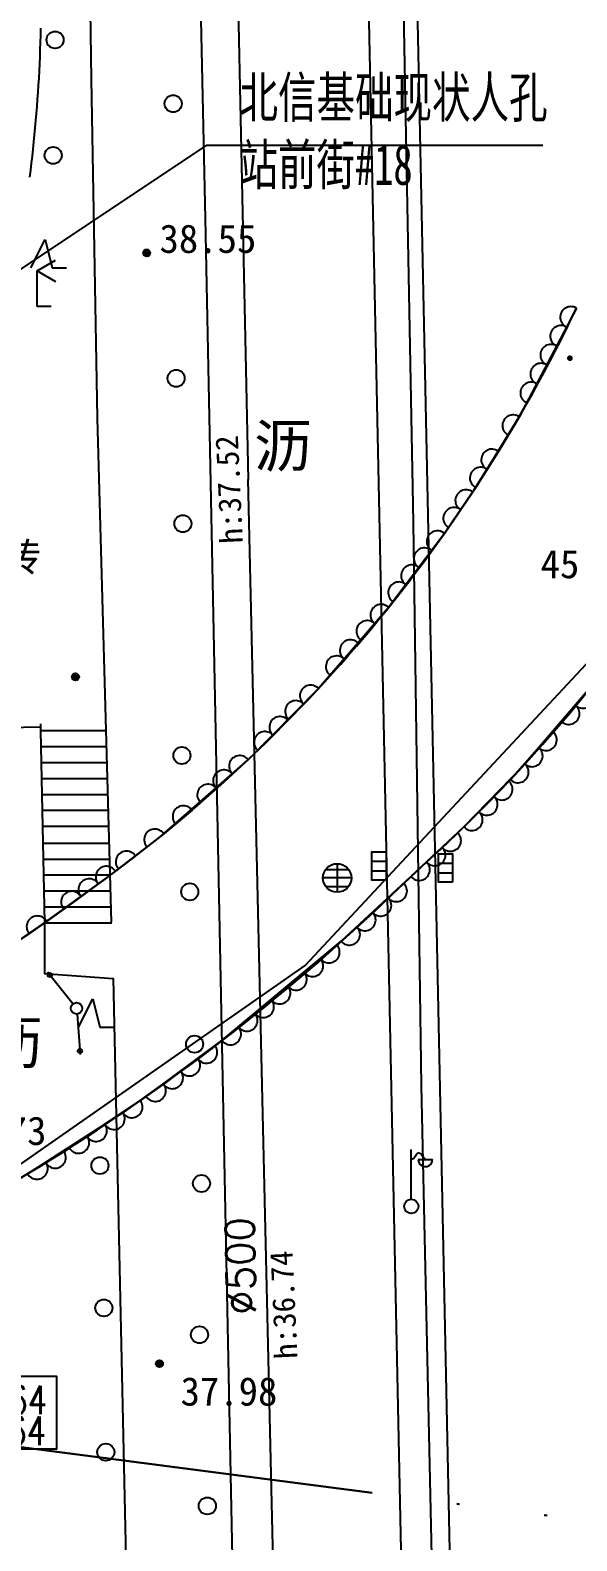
# Model space of a CAD drawing. Extents: x 501830 to 502977, y 299930 to 300245.
# Drawn here: x 502612.9 to 502632.1, y 300086.7 to 300139.8 of the extents above; entities that cross this region are included whole.
import ezdxf
from ezdxf.enums import TextEntityAlignment as Align
from ezdxf.lldxf.tags import DXFTag

# ---------------------------------------------------------------- set-up
doc = ezdxf.new("R2010")
doc.units = 0
doc.linetypes.add('ACAD_ISO05W100', pattern=[33, 24, -3, 0, -3, 0, -3])
for name, color, linetype in [('BJ02', 7, 'Continuous'), ('BJ03', 7, 'Continuous'), ('BJ04', 7, 'Continuous'), ('BJ05', 7, 'Continuous'), ('BJ08', 7, 'Continuous'), ('BJ09', 7, 'Continuous'), ('新建北信', 13, 'Continuous'), ('燃气注记', 6, 'Continuous'), ('燃气管线', 6, 'Continuous'), ('燃气高程表', 6, 'Continuous'), ('电信注记', 3, 'Continuous'), ('电力管线', 1, 'Continuous')]:
    doc.layers.add(name, color=color, linetype=linetype)
doc.layers.add('道路红线', color=11, linetype='Continuous', lineweight=30)
doc.styles.add('HZ', font='simplex.shx', dxfattribs={"bigfont": 'hztxt'})
doc.styles.add('HZTXT', font='romans', dxfattribs={"width": 0.7, "height": 4, "bigfont": 'HZTXT'})
doc.styles.get("Standard").update_dxf_attribs({"font": 'SIMFANG.TTF'})
doc.linetypes.add('248', pattern='A,0.3,-0.05,0.05,[130,bjxx.shx,S=0.05,R=0,X=0,Y=0],0.05,-0.05', length=0.5)
doc.linetypes.add('45003', pattern='A,1e-05,[136,bjxx.shx,S=0.075,R=0,X=-1e-05,Y=0],0.15', length=0.15001)
doc.linetypes.add('85003', pattern='A,1e-05,[136,bjxx.shx,S=0.075,R=0,X=-1e-05,Y=0],0.15', length=0.15001)
tags = doc.linetypes.add('DL', pattern='A,15,-4.925,[130,ltypeshp.shx,S=0.5,R=330,X=-0.15,Y=0.433],0,[130,ltypeshp.shx,S=0.4,R=90,X=0,Y=0],-0.15,[130,ltypeshp.shx,S=0.5,R=150,X=0,Y=-0.433],-4.925,15', length=40).pattern_tags.tags
tags[32:33] = [DXFTag(74, 4), DXFTag(75, 0), DXFTag(340, '0'), DXFTag(46, 1.0), DXFTag(50, 0.0), DXFTag(44, 0.0), DXFTag(45, 0.0)]
tags[30:31] = [DXFTag(74, 4), DXFTag(75, 0), DXFTag(340, '0'), DXFTag(46, 1.0), DXFTag(50, 0.0), DXFTag(44, 0.0), DXFTag(45, 0.0)]
tags[4:5] = [DXFTag(74, 4), DXFTag(75, 0), DXFTag(340, '0'), DXFTag(46, 1.0), DXFTag(50, 0.0), DXFTag(44, 0.0), DXFTag(45, 0.0)]
doc.linetypes.add('TRQZ', pattern='A,15,[130,ltypeshp.shx,S=0.6,R=0,X=0,Y=0],-2.5,[133,ltypeshp.shx,S=0.05,R=0,X=0,Y=0],-2.5,[130,ltypeshp.shx,S=0.6,R=0,X=0,Y=0],15', length=35)

# ---------------------------------------------------------------- blocks, each defined once
blk = doc.blocks.new('831')
for radius in [0.25, 0.15, 0.05]:
    blk.add_circle((0, 0), radius)
blk = doc.blocks.new('5443')
for p, q in [((1, 0), (-1, 0)), ((-0.8, 0.6), (0.8, 0.6)), ((0, 0.99), (0, -0.99)), ((-0.8, -0.6), (0.8, -0.6))]:
    blk.add_line(p, q)
blk.add_circle((0, 0), 1)
blk = doc.blocks.new('5444')
for p, q in [((-0.34, 0.5), (-0.34, -0.5)), ((0.34, 0.5), (0.34, -0.5))]:
    blk.add_line(p, q)
blk.add_lwpolyline([(-1, -0.5), (-1, 0.5), (1, 0.5), (1, -0.5)], close=True)
blk = doc.blocks.new('9373')
for p, q in [((-1.5, 0), (-0.5, 2)), ((-0.5, 2), (0, 0)), ((0, 0), (1, 0))]:
    blk.add_line(p, q)
blk = doc.blocks.new('9371')
blk.add_circle((0, 0), 0.6)
blk = doc.blocks.new('35211')
for p, q in [((0, 0.5), (0, 4)), ((0, 3.29), (0.19, 3.39)), ((0.19, 3.39), (0.39, 3.69)), ((0.39, 3.69), (0.49, 3.79)), ((0.49, 3.79), (0.69, 3.69)), ((0.49, 3.29), (1.49, 3.29)), ((0.69, 3.69), (0.89, 3.39)), ((0.89, 3.39), (0.99, 3.29))]:
    blk.add_line(p, q)
blk.add_circle((0, 0), 0.5)
blk.add_arc((0.99, 3.29), 0.5, 179, 0)
blk = doc.blocks.new('GC200')
at = {"linetype": 'Continuous', "const_width": 0.2, "flags": 128}
blk.add_lwpolyline([(-0.1, 0, 1), (0.1, 0, 1)], format="xyb", close=True, dxfattribs=at)
blk = doc.blocks.new('4563')
for p, q in [((0, 2.5), (1.3, 3.25)), ((0, 0), (0, 2.5)), ((0, 2.5), (1.3, 1.75)), ((1, 0), (0, 0))]:
    blk.add_line(p, q)

msp = doc.modelspace()

# ---------------------------------------------------------------- linework, layer by layer
at = {"layer": 'BJ02', "linetype": '248', "ltscale": 5, "flags": 128}
msp.add_lwpolyline([(502613.253, 300115.302), (502606.026, 300115.166), (502601.605, 300108.744), (502599.38, 300106.892), (502593.276, 300102.756), (502589.035, 300100.566), (502589.816, 300097.647)], dxfattribs=at)
at = {"layer": 'BJ04', "linetype": '45003', "ltscale": 5, "flags": 128}
for points in [[(502614.131, 300183.759), (502614.31, 300172.702), (502614.672, 300162.076), (502614.865, 300150.079), (502615.031, 300138.047), (502615.242, 300126.149), (502615.551, 300115.179)], [(502625.189, 300171.598), (502625.978, 300142.288), (502626.355, 300122.48), (502626.629, 300102.707), (502627.118, 300080.888), (502627.667, 300058.6), (502628.164, 300037.051), (502628.413, 300027.738)], [(502613.39, 300108.436), (502613.39, 300106.657), (502615.809, 300106.482), (502617.129, 300046.009), (502617.245, 300042.32), (502617.3, 300038.32)]]:
    msp.add_lwpolyline(points, dxfattribs=at)
at = {"layer": 'BJ04', "linetype": 'Continuous', "flags": 128}
for points in [[(502617.923, 300183.726), (502618.182, 300172.354), (502619.043, 300133.154), (502621.176, 300027.563)], [(502627.247, 300027.703), (502626.27, 300070.213), (502623.897, 300183.674)], [(502625.587, 300183.66), (502628.859, 300027.738)], [(502612.879, 300134.603), (502612.911, 300134.851), (502612.941, 300135.099), (502612.97, 300135.347), (502612.998, 300135.595), (502613.024, 300135.844), (502613.049, 300136.093), (502613.073, 300136.342), (502613.095, 300136.591), (502613.117, 300136.84), (502613.136, 300137.089), (502613.155, 300137.338), (502613.172, 300137.588), (502613.188, 300137.837), (502613.203, 300138.087), (502613.216, 300138.336), (502613.228, 300138.586), (502613.238, 300138.836), (502613.248, 300139.086), (502613.256, 300139.336), (502613.263, 300139.586), (502613.268, 300139.835)], [(502631.56, 300115.504), (502632.91, 300117.078)], [(502613.253, 300115.424), (502613.253, 300115.179), (502613.39, 300108.436)], [(502613.253, 300115.179), (502615.551, 300115.179)], [(502615.551, 300115.179), (502615.734, 300108.451)], [(502629.77, 300113.459), (502631.56, 300115.504)], [(502613.253, 300114.62), (502615.585, 300114.62)], [(502613.287, 300114.061), (502615.585, 300114.061)], [(502620.551, 300114.16), (502618.58, 300112.389)], [(502613.287, 300113.502), (502615.619, 300113.502)], [(502613.287, 300112.943), (502615.619, 300112.943)], [(502628.137, 300111.799), (502629.77, 300113.459)], [(502613.321, 300112.384), (502615.654, 300112.384)], [(502618.58, 300112.389), (502617.586, 300111.56)], [(502613.321, 300111.825), (502615.654, 300111.825)], [(502617.586, 300111.56), (502616.589, 300110.785)], [(502626.272, 300110.059), (502628.137, 300111.799)], [(502613.321, 300111.231), (502615.688, 300111.231)], [(502613.356, 300110.673), (502615.688, 300110.673)], [(502616.589, 300110.785), (502615.889, 300110.243)], [(502613.356, 300110.114), (502615.722, 300110.114)], [(502615.889, 300110.243), (502613.466, 300108.49)], [(502623.818, 300107.787), (502626.272, 300110.059)], [(502613.356, 300109.555), (502615.722, 300109.555)], [(502613.39, 300108.995), (502615.757, 300108.996)], [(502613.466, 300108.49), (502611.764, 300107.323)], [(502613.39, 300108.436), (502615.757, 300108.437)], [(502619.626, 300104.307), (502623.818, 300107.787)], [(502616.971, 300102.336), (502619.626, 300104.307)], [(502614.267, 300100.531), (502616.971, 300102.336)], [(502612.16, 300099.238), (502614.267, 300100.531)]]:
    msp.add_lwpolyline(points, dxfattribs=at)
at = {"layer": 'BJ04', "linetype": '85003', "ltscale": 5, "elevation": 42.037, "flags": 128}
msp.add_lwpolyline([(502528.769, 300100.703), (502533.246, 300100.136), (502537.723, 300099.569), (502542.956, 300098.877), (502548.189, 300098.184), (502553.854, 300097.435), (502559.518, 300096.685), (502563.48, 300096.084), (502567.151, 300095.7), (502570.611, 300095.526), (502575.13, 300095.564), (502578.543, 300095.762), (502583.001, 300096.303), (502587.975, 300097.211), (502589.816, 300097.647), (502592.553, 300098.392), (502596.068, 300099.524), (502600.297, 300101.161), (502603.303, 300102.518), (502606.166, 300103.972), (502608.78, 300105.521), (502611.394, 300107.07), (502613.39, 300108.436), (502615.722, 300110.114), (502617.456, 300111.455), (502620.551, 300114.16), (502623.025, 300116.655), (502625.488, 300119.503), (502627.452, 300122.101), (502628.597, 300123.784), (502630.083, 300126.196), (502631.064, 300127.965), (502632.093, 300130.009)], dxfattribs=at)
at = {"layer": 'BJ04', "linetype": 'Continuous', "elevation": 42.037, "flags": 128}
for points in [[(502632.093, 300130.009), (502630.083, 300126.196)], [(502630.083, 300126.196), (502629.34, 300124.99)], [(502629.34, 300124.99), (502628.44, 300123.553)], [(502628.44, 300123.553), (502627.452, 300122.101)], [(502627.452, 300122.101), (502625.488, 300119.503)], [(502625.488, 300119.503), (502624.416, 300118.263)], [(502624.416, 300118.263), (502623.025, 300116.655)], [(502623.025, 300116.655), (502621.961, 300115.542)], [(502621.961, 300115.542), (502620.551, 300114.16)]]:
    msp.add_lwpolyline(points, dxfattribs=at)
at = {"layer": 'BJ04', "linetype": '85003', "ltscale": 5, "flags": 128}
msp.add_lwpolyline([(502640.036, 300128.628), (502639.269, 300127.035), (502638.137, 300124.891), (502636.941, 300122.838), (502635.111, 300120.035), (502632.91, 300117.078), (502630.209, 300113.93), (502628.137, 300111.799), (502625.608, 300109.416), (502623.003, 300107.045), (502619.153, 300103.924), (502616.191, 300101.797), (502612.845, 300099.648), (502610.201, 300098.122), (502607.242, 300096.582), (502604.615, 300095.353), (502602.017, 300094.258), (502599.293, 300093.235), (502596.624, 300092.35), (502593.068, 300091.329), (502589.117, 300090.4), (502585.906, 300089.798), (502583.146, 300089.389), (502580.184, 300089.058), (502576.728, 300088.813), (502572.804, 300088.717), (502567.873, 300088.869), (502563.753, 300089.231), (502559.209, 300089.759), (502553.492, 300090.422), (502548.201, 300091.035), (502541.771, 300091.781), (502538.237, 300092.191), (502534.696, 300092.601), (502530.246, 300093.117), (502526.562, 300093.544), (502523.402, 300093.911), (502520.361, 300094.263), (502517.644, 300094.579), (502517.644, 300094.579)], dxfattribs=at)
at = {"layer": 'BJ04', "linetype": 'Continuous'}
for centre, radius, start, end in [((502583.899, 300152.978, 42.037), 53.387, 305.8158, 334.5169), ((502631.896, 300129.688), 0.376, 58.5083, 245.8987), ((502631.547, 300129.025), 0.376, 58.5083, 245.8987), ((502588.42, 300152.502, 44.394), 56.87, 311.7284, 335.1782), ((502631.197, 300128.361), 0.376, 58.5083, 245.8987), ((502630.847, 300127.698), 0.376, 58.5083, 245.8987), ((502630.497, 300127.034), 0.376, 58.5083, 245.8987), ((502629.866, 300125.889), 0.376, 54.6748, 242.0653), ((502629.121, 300124.685), 0.376, 54.2438, 241.6342), ((502628.722, 300124.05), 0.376, 54.2438, 241.6342), ((502628.209, 300123.257), 0.376, 52.0621, 239.4526), ((502627.787, 300122.637), 0.376, 52.0621, 239.4526), ((502627.206, 300121.817), 0.376, 49.2219, 236.6123), ((502626.754, 300121.218), 0.376, 49.2219, 236.6123), ((502626.302, 300120.62), 0.376, 49.2219, 236.6123), ((502625.85, 300120.022), 0.376, 49.2219, 236.6123), ((502625.225, 300119.236), 0.376, 45.4532, 232.8436), ((502624.734, 300118.668), 0.376, 45.4532, 232.8436), ((502624.152, 300117.995), 0.376, 45.4532, 232.8436), ((502623.661, 300117.428), 0.376, 45.4532, 232.8436), ((502622.749, 300116.401), 0.376, 42.6057, 229.9962), ((502622.23, 300115.858), 0.376, 42.6057, 229.9962), ((502632.31, 300116.342), 0.376, 225.6874, 53.0778), ((502621.676, 300115.297), 0.376, 40.7202, 228.1107), ((502631.822, 300115.773), 0.376, 225.6874, 53.0778), ((502621.141, 300114.772), 0.376, 40.7202, 228.1107), ((502631.023, 300114.854), 0.376, 225.1152, 52.5056), ((502630.529, 300114.289), 0.376, 225.1152, 52.5056), ((502620.256, 300113.928), 0.376, 38.2388, 225.6293), ((502630.035, 300113.725), 0.376, 225.1152, 52.5056), ((502619.698, 300113.427), 0.376, 38.2388, 225.6293), ((502619.14, 300112.925), 0.376, 38.2388, 225.6293), ((502629.469, 300113.119), 0.376, 221.7757, 49.1661), ((502618.276, 300112.168), 0.376, 36.1219, 223.5123), ((502628.943, 300112.584), 0.376, 221.7757, 49.1661), ((502628.418, 300112.049), 0.376, 221.7757, 49.1661), ((502617.275, 300111.349), 0.376, 34.2009, 221.5914), ((502627.66, 300111.321), 0.376, 219.318, 46.7085), ((502616.277, 300110.574), 0.376, 34.0277, 221.4181), ((502627.112, 300110.809), 0.376, 219.318, 46.7085), ((502615.571, 300110.043), 0.376, 32.182, 219.5724), ((502626.563, 300110.297), 0.376, 219.318, 46.7085), ((502574.696, 300162.713, 44.394), 73.706, 290.09022, 314.40784), ((502614.963, 300109.603), 0.376, 32.182, 219.5724), ((502625.761, 300109.552), 0.376, 219.1022, 46.4927), ((502572.457, 300166.815, 42.037), 71.314, 259.54678, 306.76492), ((502614.356, 300109.164), 0.376, 32.182, 219.5724), ((502625.21, 300109.043), 0.376, 219.1022, 46.4927), ((502624.66, 300108.533), 0.376, 219.1022, 46.4927), ((502613.143, 300108.298), 0.376, 30.7544, 218.1448), ((502624.11, 300108.024), 0.376, 219.1022, 46.4927), ((502623.393, 300107.402), 0.376, 215.995, 43.3854), ((502622.815, 300106.923), 0.376, 215.995, 43.3854), ((502622.238, 300106.444), 0.376, 215.995, 43.3854), ((502621.661, 300105.965), 0.376, 215.995, 43.3854), ((502621.084, 300105.486), 0.376, 215.995, 43.3854), ((502620.507, 300105.007), 0.376, 215.995, 43.3854), ((502619.93, 300104.528), 0.376, 215.995, 43.3854), ((502619.093, 300103.881), 0.376, 212.9003, 40.2907), ((502618.491, 300103.434), 0.376, 212.9003, 40.2907), ((502617.889, 300102.987), 0.376, 212.9003, 40.2907), ((502617.286, 300102.54), 0.376, 212.9003, 40.2907), ((502616.464, 300101.968), 0.376, 210.0402, 37.4307), ((502615.216, 300101.135), 0.376, 210.0402, 37.4307), ((502615.84, 300101.552), 0.376, 210.0402, 37.4307), ((502614.593, 300100.719), 0.376, 210.0402, 37.4307), ((502613.771, 300100.198), 0.376, 207.8156, 35.2061), ((502613.132, 300099.806), 0.376, 207.8156, 35.2061)]:
    msp.add_arc(centre, radius, start, end, dxfattribs=at)
at = {"layer": 'BJ05', "linetype": 'Continuous', "flags": 128}
for points in [[(502614.397, 300105.588), (502613.505, 300106.699)], [(502614.538, 300105.233), (502614.649, 300103.812)]]:
    msp.add_lwpolyline(points, dxfattribs=at)
at = {"layer": 'BJ05', "linetype": 'Continuous'}
for centre, radius in [((502613.583, 300106.602), 0.0748), ((502614.522, 300105.432), 0.2), ((502614.522, 300105.432), 0.2), ((502614.639, 300103.937), 0.075)]:
    msp.add_circle(centre, radius, dxfattribs=at)
at = {"layer": '新建北信', "color": 40}
msp.add_line((502619.087, 300135.73), (502607.99, 300128.338), dxfattribs=at)
at = {"layer": '新建北信', "color": 41}
msp.add_line((502619.087, 300135.73), (502630.905, 300135.73), dxfattribs=at)
at = {"layer": '燃气管线', "linetype": 'TRQZ', "ltscale": 0.4}
msp.add_line((502621.91, 300065.4, 35.96), (502620.55, 300123.99, 37.52), dxfattribs=at)
msp.add_lwpolyline([(502619.309, 300182.419), (502620.549, 300123.989)], dxfattribs=at)
at = {"layer": '电信注记', "linetype": 'Continuous'}
msp.add_lwpolyline([(502608.803, 300092.525), (502613.817, 300092.525), (502613.817, 300089.954), (502608.803, 300089.954)], close=True, dxfattribs=at)
at = {"layer": '电力管线', "linetype": 'DL', "ltscale": 0.5, "elevation": 42.016, "flags": 128}
msp.add_lwpolyline([(502517.216, 300095.31), (502549.231, 300091.114), (502565.89, 300089.292), (502581.885, 300089.354), (502595.649, 300092.377), (502605.164, 300095.86), (502611.054, 300098.923), (502622.559, 300106.936), (502633.237, 300118.38)], dxfattribs=at)
at = {"layer": '道路红线', "color": 40, "linetype": 'ACAD_ISO05W100'}
msp.add_line((502436.487, 300112.842), (502635.32, 300087.078), dxfattribs=at)

# ---------------------------------------------------------------- block references
at = {"layer": 'BJ03', "linetype": 'Continuous', "xscale": 0.5, "yscale": 0.5, "zscale": 0.5}
msp.add_blockref('35211', (502626.286, 300098.48), dxfattribs=at)
at = {"layer": 'BJ04', "linetype": 'Continuous', "xscale": 0.5, "yscale": 0.5, "zscale": 0.5}
msp.add_blockref('4563', (502613.132, 300130.071), dxfattribs=at)
at = {"layer": 'BJ05', "linetype": 'Continuous', "xscale": 0.5, "yscale": 0.5, "zscale": 0.5, "rotation": 90}
for p in [(502625.154, 300110.428), (502627.487, 300110.358)]:
    msp.add_blockref('5444', p, dxfattribs=at)
at = {"layer": 'BJ05', "linetype": 'Continuous', "xscale": 0.5, "yscale": 0.5, "zscale": 0.5}
msp.add_blockref('5443', (502623.68, 300110.009), dxfattribs=at)
at = {"layer": 'BJ08', "linetype": 'Continuous', "xscale": 0.5, "yscale": 0.5, "zscale": 0.5}
for name, p in [('831', (502616.988, 300131.948, 38.55)), ('GC200', (502631.86, 300128.253, 45.211)), ('831', (502614.484, 300117.066, 41.54)), ('831', (502617.434, 300092.961, 37.98))]:
    msp.add_blockref(name, p, dxfattribs=at)
at = {"layer": 'BJ09', "linetype": 'Continuous', "xscale": 0.5, "yscale": 0.5, "zscale": 0.5}
for name, p in [('9371', (502613.767, 300139.424)), ('9371', (502617.917, 300137.188)), ('9371', (502613.699, 300135.371)), ('9373', (502613.664, 300131.424)), ('9371', (502618.02, 300127.546)), ('9371', (502618.26, 300122.445)), ('9371', (502618.226, 300114.306)), ('9371', (502618.5, 300109.52)), ('9373', (502615.345, 300104.769)), ('9371', (502618.672, 300104.175)), ('9371', (502615.345, 300099.913)), ('9371', (502618.912, 300099.284)), ('9371', (502615.482, 300094.917)), ('9371', (502618.843, 300093.974)), ('9371', (502615.551, 300089.852)), ('9371', (502619.118, 300087.965))]:
    msp.add_blockref(name, p, dxfattribs=at)

# ---------------------------------------------------------------- texts
at = {"layer": 'BJ04', "linetype": 'Continuous'}
msp.add_text('沥', height=1.5, dxfattribs=at).set_placement((502621.781, 300125.183), align=Align.MIDDLE)
for s, height, p in [('砖', 1, (502612.589, 300121.271)), ('沥', 1.5, (502612.313, 300104.216))]:
    msp.add_text(s, height=height, dxfattribs=at).set_placement(p, align=Align.MIDDLE_CENTER)
at = {"layer": 'BJ08', "linetype": 'Continuous'}
for s, p in [('38.55', (502617.438, 300131.948)), ('37.98', (502618.179, 300091.487))]:
    msp.add_text(s, height=1, dxfattribs=at).set_placement(p)
for s, p in [('45.28', (502630.831, 300121.029, 45.285)), ('44.73', (502610.062, 300101.136, 44.744))]:
    msp.add_text(s, height=1, dxfattribs=at).set_placement(p, align=Align.MIDDLE_LEFT)
at = {"layer": '新建北信', "color": 1, "insert": (502620.249, 300138.118), "char_height": 1.4175, "attachment_point": 1, "style": 'HZTXT'}
msp.add_mtext('{\\fSimSun|b0|i0|c134|p2;北信基础现状人孔\\P站前街#18}', dxfattribs=at)
at = {"layer": '燃气注记', "style": 'HZ'}
msp.add_text('%%c500', height=1, rotation=91.3296, dxfattribs=at).set_placement((502620.83, 300094.686))
at = {"layer": '燃气高程表'}
for s, p in [('h:37.52', (502619.569, 300121.724, 37.603)), ('h:36.74', (502621.491, 300093.104))]:
    msp.add_text(s, height=0.8, rotation=92.6784, dxfattribs=at).set_placement(p, align=Align.TOP_LEFT)
at = {"layer": '电信注记', "style": 'HZ', "width": 0.8}
for s, p in [('井脖:0.64', (502611.321, 300091.73)), ('井底:2.64', (502611.286, 300090.649))]:
    msp.add_text(s, height=1, dxfattribs=at).set_placement(p, align=Align.MIDDLE)

doc.saveas('drawing.dxf')
